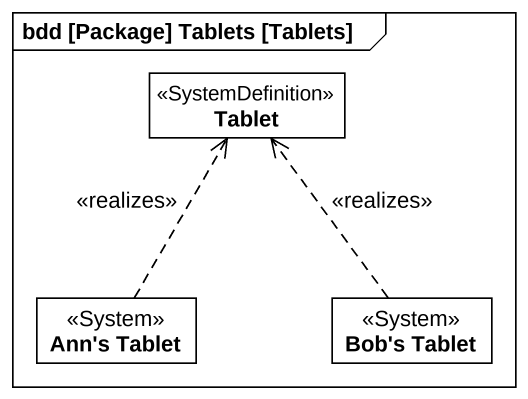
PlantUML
@startuml
mainframe bdd [Package] Tablets [Tablets]
hide circle
hide empty members
class Tablet <<SystemDefinition>>
class "Ann's Tablet" as Ann_s_Tablet <<System>>
class "Bob's Tablet" as Bob_s_Tablet <<System>>
Ann_s_Tablet .up.> Tablet : <<realizes>>
Bob_s_Tablet .up.> Tablet : <<realizes>>
@enduml
